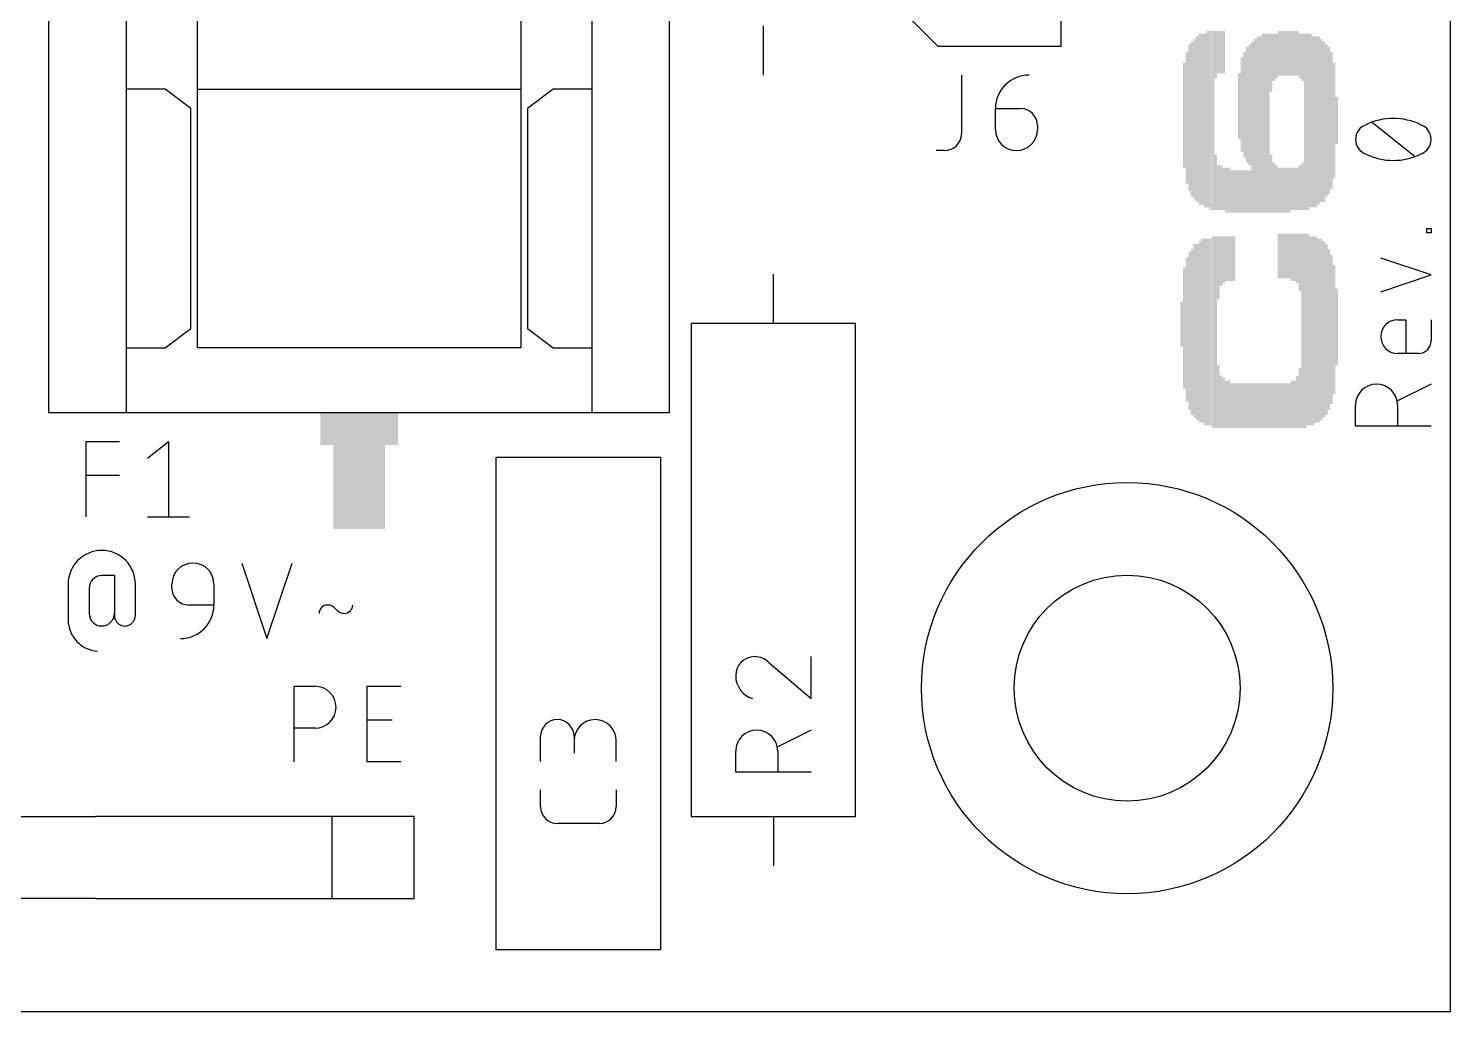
# Model space of a CAD drawing. Extents: x 0 to 90, y 0 to 113.
# Drawn here: x 68.02 to 90, y 0 to 15.2 of the extents above; entities that cross this region are included whole.
import ezdxf

# ---------------------------------------------------------------- set-up
doc = ezdxf.new("R2010")
doc.units = 0
for name, color, linetype in [('20', 30, 'CONTINUOUS'), ('21', 253, 'CONTINUOUS'), ('25', 253, 'CONTINUOUS'), ('51', 253, 'CONTINUOUS')]:
    doc.layers.add(name, color=color, linetype=linetype)

# ---------------------------------------------------------------- blocks, each defined once
blk = doc.blocks.new('RECT')
blk.add_solid([(-0.5, -0.5), (0.5, -0.5), (-0.5, 0.5), (0.5, 0.5)])

msp = doc.modelspace()

# ---------------------------------------------------------------- linework, layer by layer
at = {"layer": '20'}
for p, q in [((90, 0), (90, 84)), ((0, 0), (90, 0))]:
    msp.add_line(p, q, dxfattribs=at)
at = {"layer": '21'}
for p, q in [((70.6287, 14.26), (70.6287, 26.26)), ((75.6287, 26.26), (75.6287, 14.26)), ((68.3287, 16.06), (68.3287, 9.26)), ((69.5288, 16.06), (69.5288, 9.26)), ((76.7288, 14.26), (76.7288, 16.06)), ((77.9288, 9.26), (77.9288, 16.06)), ((81.4387, 15.5575), (82.0738, 14.9225)), ((83.9788, 14.9225), (83.9788, 15.5575)), ((79.375, 15.24), (79.375, 14.478)), ((82.0738, 14.9225), (83.3438, 14.9225)), ((83.3438, 14.9225), (83.9788, 14.9225)), ((70.1287, 14.26), (69.5288, 14.26)), ((70.5288, 13.96), (70.1287, 14.26)), ((70.6287, 10.26), (70.6287, 14.26)), ((70.6287, 14.26), (75.6287, 14.26)), ((70.6287, 10.26), (70.6287, 14.26)), ((75.6287, 14.26), (75.6287, 10.26)), ((75.6287, 14.26), (75.6287, 10.26)), ((76.1287, 14.26), (75.7288, 13.96)), ((76.7288, 14.26), (76.1287, 14.26)), ((76.7288, 10.26), (76.7288, 14.26)), ((70.5288, 10.56), (70.5288, 13.96)), ((75.7288, 13.96), (75.7288, 10.56)), ((89.4396, 13.2231), (88.7904, 13.7424)), ((89.6343, 12.0406), (89.6343, 12.1055)), ((89.6343, 12.1055), (89.6992, 12.1055)), ((89.6992, 12.1055), (89.6992, 12.0406)), ((89.6992, 12.0406), (89.6343, 12.0406)), ((89.6992, 11.3873), (88.9203, 11.6469)), ((79.5337, 10.6363), (79.5337, 11.3983)), ((88.9203, 11.1276), (89.6992, 11.3873)), ((70.1287, 10.26), (70.5288, 10.56)), ((75.7288, 10.56), (76.1287, 10.26)), ((78.2638, 10.6363), (78.2638, 3.0163)), ((80.8038, 10.6363), (78.2638, 10.6363)), ((80.8038, 3.0163), (80.8038, 10.6363)), ((89.1799, 10.6944), (89.3097, 10.6944)), ((89.3097, 10.6944), (89.3097, 10.1751)), ((89.6992, 10.6944), (89.6992, 10.3699)), ((69.5288, 10.26), (70.1287, 10.26)), ((75.6287, 10.26), (70.6287, 10.26)), ((76.1287, 10.26), (76.7288, 10.26)), ((76.7288, 9.26), (76.7288, 10.26)), ((89.5045, 10.1751), (89.1799, 10.1751)), ((89.6992, 9.6999), (89.1799, 9.4403)), ((68.3287, 9.26), (76.7288, 9.26)), ((76.7288, 9.26), (77.9288, 9.26)), ((88.5308, 9.0508), (88.5308, 9.3754)), ((89.1799, 9.3754), (89.1799, 9.0508)), ((89.6992, 9.0508), (88.5308, 9.0508)), ((75.2475, 0.9525), (75.2475, 8.5725)), ((75.2475, 8.5725), (77.7875, 8.5725)), ((77.7875, 8.5725), (77.7875, 0.9525)), ((71.3133, 6.9342), (71.7028, 5.7658)), ((71.7028, 5.7658), (72.0923, 6.9342)), ((68.6308, 6.6096), (68.6308, 6.0579)), ((69.3448, 6.7395), (69.1501, 6.7395)), ((69.3448, 6.7395), (69.3448, 6.1228)), ((69.6694, 6.1228), (69.6694, 6.6096)), ((70.2352, 6.5447), (70.2352, 6.6096)), ((70.8843, 6.6096), (70.8843, 6.2851)), ((68.9554, 6.5447), (68.9554, 6.1553)), ((70.8843, 6.2851), (70.4949, 6.2851)), ((72.1233, 3.8608), (72.1233, 5.0292)), ((72.1233, 5.0292), (72.4479, 5.0292)), ((73.2516, 3.8608), (73.2516, 5.0292)), ((73.2516, 5.0292), (73.7709, 5.0292)), ((73.2516, 4.5099), (73.6411, 4.5099)), ((72.4479, 4.3801), (72.1233, 4.3801)), ((73.7709, 3.8608), (73.2516, 3.8608)), ((71.2788, 3.0163), (69.0562, 3.0163)), ((78.2638, 3.0163), (80.8038, 3.0163)), ((79.5337, 3.0163), (79.5337, 2.2543)), ((69.0562, 1.7463), (71.2788, 1.7463)), ((77.7875, 0.9525), (75.2475, 0.9525))]:
    msp.add_line(p, q, dxfattribs=at)
for radius in [3.1789, 1.7463]:
    msp.add_circle((85, 5), radius, dxfattribs=at)
for centre, radius, start, end in [((88.771, 13.4828), 0.2402, 108.924, 180.0001), ((89.115, 12.8445), 0.9629, 90.0001, 115.9889), ((89.115, 12.8445), 0.9629, 64.0112, 90), ((89.459, 13.4828), 0.2402, 0, 71.0747), ((88.771, 13.4828), 0.2402, 180, 251.0758), ((89.459, 13.4828), 0.2402, 288.9254, 359.9998), ((89.115, 14.1211), 0.9629, 244.0111, 269.9999), ((89.115, 14.1211), 0.9629, 270, 295.9888), ((89.1799, 10.4348), 0.2596, 90, 270), ((89.5045, 10.3699), 0.1947, 270, 0), ((88.8554, 9.3754), 0.3246, 0, 180), ((69.1501, 6.6096), 0.5193, 0, 180), ((70.5598, 6.6096), 0.3246, 0, 180), ((69.1501, 6.5447), 0.1947, 90, 179.9991), ((70.4949, 6.5447), 0.2596, 180, 270), ((69.1501, 6.1553), 0.1947, 180, 0), ((70.3651, 6.2851), 0.5193, 270, 0), ((72.6398, 6.1553), 0.1298, 89.9986, 180), ((72.6398, 6.1228), 0.1623, 36.8699, 89.9989), ((72.8994, 6.3175), 0.1623, 216.8697, 270.0013), ((72.8994, 6.2851), 0.1298, 270.0014, 0), ((69.1188, 6.0579), 0.488, 180, 266.05), ((69.5071, 6.1228), 0.1623, 180, 0), ((72.4479, 4.7046), 0.3246, 270, 90)]:
    msp.add_arc(centre, radius, start, end, dxfattribs=at)
at = {"layer": '25'}
for p, q in [((82.4378, 14.478), (82.4378, 13.5692)), ((82.9652, 13.9587), (83.3546, 13.9587)), ((82.9652, 13.6342), (82.9652, 13.9587)), ((83.6143, 13.6991), (83.6143, 13.6342)), ((82.1782, 13.3096), (82.0483, 13.3096)), ((68.907, 7.6458), (68.907, 8.8142)), ((68.907, 8.8142), (69.4263, 8.8142)), ((69.8573, 8.5546), (70.1818, 8.8142)), ((70.1818, 8.8142), (70.1818, 7.6458)), ((68.907, 8.2949), (69.4263, 8.2949)), ((69.8573, 7.6458), (70.5064, 7.6458)), ((79.4688, 5.3894), (80.118, 4.8377)), ((80.118, 4.8377), (80.118, 5.4868)), ((75.9333, 3.8641), (75.9333, 4.2536)), ((76.4526, 4.2536), (76.4526, 3.9939)), ((77.1017, 3.8641), (77.1017, 4.1887)), ((80.118, 4.3512), (79.5987, 4.0915)), ((78.9496, 3.7021), (78.9496, 4.0266)), ((79.5987, 4.0266), (79.5987, 3.7021)), ((80.118, 3.7021), (78.9496, 3.7021)), ((75.9333, 3.1679), (75.9333, 3.4276)), ((77.1017, 3.4276), (77.1017, 3.1679)), ((76.8421, 2.9083), (76.1929, 2.9083))]:
    msp.add_line(p, q, dxfattribs=at)
for centre, radius, start, end in [((83.4844, 13.9587), 0.5193, 90.0003, 180), ((83.3546, 13.6991), 0.2596, 0, 90), ((83.2897, 13.6342), 0.3246, 180, 0), ((82.1782, 13.5692), 0.2596, 270, 0), ((79.2417, 5.1947), 0.2921, 90, 180), ((79.2417, 5.1731), 0.3137, 43.6034, 90.0002), ((79.3248, 5.1947), 0.3753, 180.0001, 252.0554), ((76.1929, 4.2536), 0.2596, 0, 180), ((76.7771, 4.1887), 0.3246, 0, 180), ((79.2741, 4.0266), 0.3246, 0, 180), ((76.1929, 3.168), 0.2596, 180.0014, 270), ((76.8421, 3.1679), 0.2596, 270, 0)]:
    msp.add_arc(centre, radius, start, end, dxfattribs=at)
at = {"layer": '51'}
for p, q in [((67.6275, 3.0163), (69.0562, 3.0163)), ((72.7075, 3.0163), (71.2788, 3.0163)), ((73.9775, 3.0163), (72.7075, 3.0163)), ((72.7075, 3.0163), (72.7075, 1.7463)), ((73.9775, 1.7463), (73.9775, 3.0163)), ((69.0562, 1.7463), (67.6275, 1.7463)), ((71.2788, 1.7463), (72.7075, 1.7463)), ((72.7075, 1.7463), (73.9775, 1.7463))]:
    msp.add_line(p, q, dxfattribs=at)

# ---------------------------------------------------------------- block references
at = {"layer": '21', "rotation": 90}
for p, xscale, yscale in [((85.9643, 13.8158), 2.2758, 0.0406), ((86.005, 13.7955), 2.3978, 0.0406), ((86.0456, 13.7955), 2.479, 0.0406), ((86.0862, 13.7955), 2.5603, 0.0406), ((86.1269, 13.7955), 2.6416, 0.0406), ((86.1675, 13.7955), 2.6416, 0.0406), ((86.2082, 13.7752), 2.6822, 0.0406), ((86.2488, 13.7955), 2.7229, 0.0406), ((86.2894, 13.7752), 2.7635, 0.0406), ((86.3301, 13.7752), 2.7635, 0.0406), ((86.3707, 14.7912), 0.7315, 0.0406), ((86.4114, 14.8318), 0.6502, 0.0406), ((86.452, 14.8318), 0.6502, 0.0406), ((86.4926, 14.8318), 0.6502, 0.0406), ((86.899, 14.019), 1.8694, 0.0406), ((86.9397, 13.6736), 2.6416, 0.0406), ((86.9803, 13.6939), 2.6822, 0.0406), ((87.021, 13.7142), 2.7229, 0.0406), ((87.0616, 13.7142), 2.7229, 0.0406), ((87.1022, 13.7346), 2.7635, 0.0406), ((87.1429, 13.7346), 2.7635, 0.0406), ((87.1835, 13.7346), 2.7635, 0.0406), ((87.2242, 14.6693), 0.8941, 0.0406), ((87.2648, 14.7506), 0.7315, 0.0406), ((87.3054, 14.7709), 0.6909, 0.0406), ((87.3461, 14.8115), 0.6909, 0.0406), ((87.3867, 14.8115), 0.6909, 0.0406), ((87.4274, 14.8115), 0.6909, 0.0406), ((87.468, 14.8115), 0.6909, 0.0406), ((87.5086, 14.8115), 0.6909, 0.0406), ((87.5493, 14.8115), 0.6909, 0.0406), ((87.5899, 14.8115), 0.6909, 0.0406), ((87.6306, 14.8115), 0.6909, 0.0406), ((87.6712, 14.7709), 0.6909, 0.0406), ((87.7118, 14.7506), 0.7315, 0.0406), ((87.7525, 13.7549), 2.7229, 0.0406), ((87.7931, 13.7549), 2.7229, 0.0406), ((87.8338, 13.7752), 2.6822, 0.0406), ((87.8744, 13.7549), 2.6416, 0.0406), ((87.915, 13.7549), 2.6416, 0.0406), ((87.9557, 13.7752), 2.601, 0.0406), ((87.9963, 13.7752), 2.5197, 0.0406), ((88.037, 13.7549), 2.479, 0.0406), ((88.0776, 13.7752), 2.3571, 0.0406), ((85.9237, 13.8158), 2.032, 0.0406), ((86.7771, 14.019), 1.463, 0.0406), ((86.8178, 14.019), 1.6256, 0.0406), ((86.8584, 14.019), 1.7882, 0.0406), ((88.1182, 13.7752), 2.2758, 0.0406), ((88.1589, 13.7752), 2.1133, 0.0406), ((85.883, 13.8565), 1.6256, 0.0406), ((88.1995, 13.7752), 1.7882, 0.0406), ((86.7365, 13.9987), 1.016, 0.0406), ((88.2402, 13.7752), 0.7315, 0.0406), ((86.3707, 12.8202), 0.8534, 0.0406), ((87.2242, 12.7998), 0.8941, 0.0406), ((86.4114, 12.7389), 0.6909, 0.0406), ((86.452, 12.7389), 0.6909, 0.0406), ((86.4926, 12.7186), 0.6502, 0.0406), ((86.5333, 12.6982), 0.6909, 0.0406), ((86.5739, 12.6982), 0.6909, 0.0406), ((86.6146, 12.6779), 0.6502, 0.0406), ((86.6552, 12.6779), 0.6502, 0.0406), ((86.6958, 12.6779), 0.6502, 0.0406), ((86.7365, 12.6779), 0.6502, 0.0406), ((86.7771, 12.6779), 0.6502, 0.0406), ((86.8178, 12.6779), 0.6502, 0.0406), ((86.8584, 12.6779), 0.6502, 0.0406), ((86.899, 12.6779), 0.6502, 0.0406), ((87.2648, 12.7389), 0.7722, 0.0406), ((87.3054, 12.7186), 0.7315, 0.0406), ((87.3461, 12.6982), 0.6909, 0.0406), ((87.3867, 12.6982), 0.6909, 0.0406), ((87.4274, 12.6982), 0.6909, 0.0406), ((87.468, 12.6982), 0.6909, 0.0406), ((87.5086, 12.6982), 0.6909, 0.0406), ((87.5493, 12.7186), 0.6502, 0.0406), ((87.5899, 12.7186), 0.6502, 0.0406), ((87.6306, 12.7186), 0.6502, 0.0406), ((87.6712, 12.7389), 0.6909, 0.0406), ((87.7118, 12.7592), 0.7315, 0.0406), ((86.1269, 10.5037), 2.8042, 0.0406), ((86.1675, 10.524), 2.8448, 0.0406), ((86.2082, 10.5037), 2.8854, 0.0406), ((86.2488, 10.5037), 2.8854, 0.0406), ((86.2894, 10.5037), 2.8854, 0.0406), ((86.3301, 10.5037), 2.9667, 0.0406), ((86.3707, 10.5037), 2.9667, 0.0406), ((86.4114, 11.4994), 0.9754, 0.0406), ((86.452, 11.601), 0.7722, 0.0406), ((86.4926, 11.6213), 0.7315, 0.0406), ((86.5333, 11.6416), 0.6909, 0.0406), ((86.5739, 11.6416), 0.6909, 0.0406), ((86.6146, 11.6416), 0.6909, 0.0406), ((86.6552, 11.6416), 0.6909, 0.0406), ((87.3461, 11.6822), 0.6909, 0.0406), ((87.3867, 11.6822), 0.6909, 0.0406), ((87.4274, 11.6822), 0.6909, 0.0406), ((87.468, 11.6822), 0.6909, 0.0406), ((87.5086, 11.6822), 0.6909, 0.0406), ((87.5493, 11.6619), 0.7315, 0.0406), ((87.5899, 11.6619), 0.7315, 0.0406), ((87.6306, 11.6416), 0.7722, 0.0406), ((87.6712, 11.5806), 0.8941, 0.0406), ((87.7118, 10.524), 3.0074, 0.0406), ((87.7525, 10.524), 3.0074, 0.0406), ((87.7931, 10.5443), 2.9667, 0.0406), ((87.8338, 10.524), 2.9261, 0.0406), ((87.8744, 10.524), 2.9261, 0.0406), ((87.915, 10.5443), 2.8854, 0.0406), ((87.9557, 10.524), 2.8448, 0.0406), ((87.9963, 10.5443), 2.8042, 0.0406), ((88.037, 10.5443), 2.7229, 0.0406), ((85.9237, 10.5443), 2.2352, 0.0406), ((85.9643, 10.524), 2.4384, 0.0406), ((86.005, 10.5037), 2.5603, 0.0406), ((86.0456, 10.524), 2.6822, 0.0406), ((86.0862, 10.5037), 2.7229, 0.0406), ((88.0776, 10.5443), 2.6416, 0.0406), ((88.1182, 10.5443), 2.479, 0.0406), ((88.1589, 10.5443), 2.3165, 0.0406), ((85.883, 10.5646), 1.8694, 0.0406), ((88.1995, 10.5443), 1.9914, 0.0406), ((88.2402, 10.585), 1.1786, 0.0406), ((85.8424, 10.6256), 0.6909, 0.0406), ((86.4114, 9.508), 0.9754, 0.0406), ((87.6712, 9.4877), 0.9347, 0.0406), ((86.452, 9.4267), 0.8128, 0.0406), ((86.4926, 9.4064), 0.7722, 0.0406), ((86.5333, 9.3861), 0.7315, 0.0406), ((86.5739, 9.3861), 0.7315, 0.0406), ((86.6146, 9.3658), 0.6909, 0.0406), ((86.6552, 9.3658), 0.6909, 0.0406), ((86.6958, 9.3658), 0.6909, 0.0406), ((86.7365, 9.3658), 0.6909, 0.0406), ((86.7771, 9.3658), 0.6909, 0.0406), ((86.8178, 9.3658), 0.6909, 0.0406), ((86.8584, 9.3658), 0.6909, 0.0406), ((86.899, 9.3658), 0.6909, 0.0406), ((86.9397, 9.3658), 0.6909, 0.0406), ((86.9803, 9.3658), 0.6909, 0.0406), ((87.021, 9.3658), 0.6909, 0.0406), ((87.0616, 9.3658), 0.6909, 0.0406), ((87.1022, 9.3658), 0.6909, 0.0406), ((87.1429, 9.3658), 0.6909, 0.0406), ((87.1835, 9.3658), 0.6909, 0.0406), ((87.2242, 9.3658), 0.6909, 0.0406), ((87.2648, 9.3658), 0.6909, 0.0406), ((87.3054, 9.3658), 0.6909, 0.0406), ((87.3461, 9.3658), 0.6909, 0.0406), ((87.3867, 9.3658), 0.6909, 0.0406), ((87.4274, 9.3658), 0.6909, 0.0406), ((87.468, 9.3658), 0.6909, 0.0406), ((87.5086, 9.3658), 0.6909, 0.0406), ((87.5493, 9.3861), 0.7315, 0.0406), ((87.5899, 9.3861), 0.7315, 0.0406), ((87.6306, 9.4267), 0.8128, 0.0406), ((73.1287, 9.01), 0.5, 1.2)]:
    msp.add_blockref('RECT', p, dxfattribs=dict(at, xscale=xscale, yscale=yscale))
at = {"layer": '51', "xscale": 1.3, "yscale": 0.8, "rotation": 90}
msp.add_blockref('RECT', (73.1287, 8.11), dxfattribs=at)

doc.saveas('drawing.dxf')
